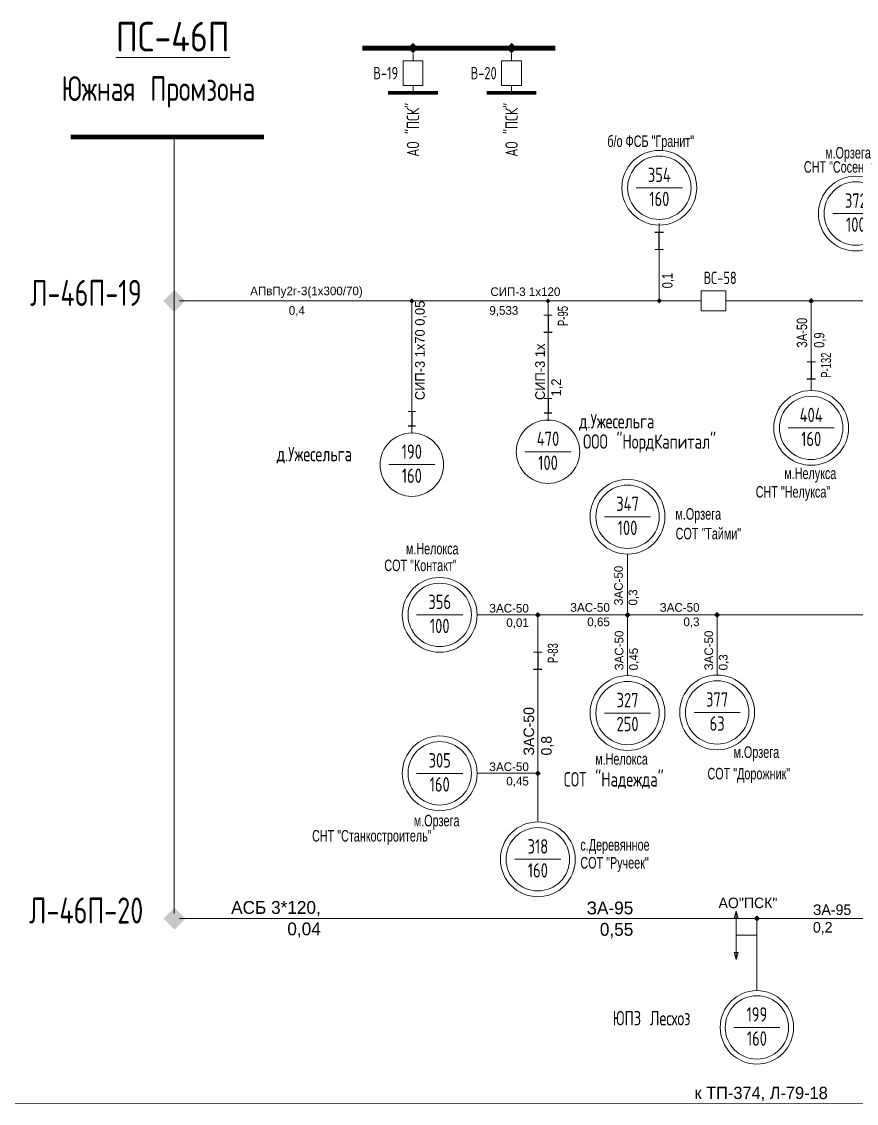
# Model space of a CAD drawing. Header units: millimetres. Extents: x 761 to 2477, y -1102 to -145.
# Drawn here: x 1602.9 to 1688.5, y -761.8 to -650.7 of the extents above; entities that cross this region are included whole.
import ezdxf
from ezdxf.enums import TextEntityAlignment as Align

# ---------------------------------------------------------------- set-up
doc = ezdxf.new("R2010")
doc.units = ezdxf.units.MM
for name, color, linetype, lineweight in [('10_КВ', 250, 'Continuous', 18), ('АТРИБУТЫ', 7, 'Continuous', 13), ('РАЗЪЕД_РУБИЛЬН', 150, 'Continuous', 13), ('ТЕКСТ', 7, 'Continuous', 13)]:
    doc.layers.add(name, color=color, linetype=linetype, lineweight=lineweight)
doc.layers.add('СХ_ОПЕРАТИВНАЯ', color=10, linetype='Continuous')
doc.layers.add('ШУНТ_РАЗЪЕД', color=161, linetype='Continuous')
doc.styles.add('ATTRIB', font='txt.shx', dxfattribs={"width": 0.7, "height": 5})
doc.styles.add('PRINADLEGNOST', font='txt.shx', dxfattribs={"width": 0.7, "height": 7})
doc.styles.add('МП', font='txt.shx', dxfattribs={"width": 0.7, "height": 2.5})
doc.styles.add('ПС', font='txt.shx', dxfattribs={"width": 0.8, "height": 12})
doc.styles.add('ТЕКСТ_МОДЕЛИ', font='txt.shx', dxfattribs={"width": 0.7, "height": 5})

# ---------------------------------------------------------------- blocks, each defined once
blk = doc.blocks.new('НАЗВАНИЕ_ОБЪЕКТА')
at = {"layer": 'АТРИБУТЫ'}
for tag, height, style, width, p in [('НОМЕР-ПС', 12, 'ПС', 0.8, (0, 0)), ('МЕСТОПОЛОЖЕНИЕ', 10, 'МП', 0.7, (0, -22)), ('ПРИНАДЛЕЖНОСТЬ', 7, 'PRINADLEGNOST', 0.7, (0, -37))]:
    blk.add_attdef(tag, text='', height=height, dxfattribs=dict(at, style=style, width=width)).set_placement(p, align=Align.TOP_CENTER)
blk = doc.blocks.new('ВЫКЛЮЧАТЕЛЬ')
at = {"color": 0, "linetype": 'ByBlock'}
for p, q in [((0, 0), (0, -3)), ((0, -13), (0, -16))]:
    blk.add_line(p, q, dxfattribs=at)
blk.add_lwpolyline([(-4, -3), (4, -3), (4, -13), (-4, -13)], close=True, dxfattribs=at)
at = {"layer": 'АТРИБУТЫ', "style": 'ATTRIB', "width": 0.7}
blk.add_attdef('ДИСП_НОМ', text='', height=5, dxfattribs=at).set_placement((-6, -8), align=Align.MIDDLE_RIGHT)
at = {"layer": 'АТРИБУТЫ', "style": 'ATTRIB', "width": 0.7, "flags": 1}
blk.add_attdef('КОД', text='', height=5, dxfattribs=at).set_placement((-6, -14), align=Align.MIDDLE_RIGHT)
blk = doc.blocks.new('ПРИСОЕД_ШИНЕ')
at = {"color": 0}
blk.add_solid([(0, 2.12), (2.12, 0), (-2.12, 0), (0, -2.12)], dxfattribs=at)
at = {"layer": 'АТРИБУТЫ', "style": 'ATTRIB', "width": 0.7}
blk.add_attdef('ДИСП_НОМ', text='', height=5, dxfattribs=at).set_placement((0, 3.12), align=Align.CENTER)
blk = doc.blocks.new('ОТВЕТВЛЕНИЕ')
at = {"color": 0, "linetype": 'ByBlock'}
blk.add_solid([(0, 1.06), (1.06, 0), (-1.06, 0), (0, -1.06)], dxfattribs=at)
blk = doc.blocks.new('ТРАНСФ_ПОДСТ')
at = {"color": 7}
blk.add_line((-8, -11), (8, -11), dxfattribs=at)
at = {"color": 0}
blk.add_circle((0, -11), 11, dxfattribs=at)
at = {"layer": 'АТРИБУТЫ', "style": 'ATTRIB', "width": 0.7, "flags": 4}
for tag, p in [('OBOZN', (0, -9)), ('MOCHNOCT', (0, -17.33))]:
    blk.add_attdef(tag, text='', height=5, dxfattribs=at).set_placement(p, align=Align.CENTER)
at = {"layer": 'АТРИБУТЫ', "style": 'ТЕКСТ_МОДЕЛИ', "width": 0.7}
blk.add_attdef('MESTO_1', text='', height=5, dxfattribs=at).set_placement((14, -11), align=Align.BOTTOM_LEFT)
blk.add_attdef('MESTO_2', text='', height=5, dxfattribs=at).set_placement((14, -12), align=Align.TOP_LEFT)
blk = doc.blocks.new('РАЗЪЕДИНИТЕЛЬ')
at = {"color": 0, "linetype": 'ByBlock'}
for p, q in [((0, 0), (0, -3)), ((0, -9), (0, -12))]:
    blk.add_line(p, q, dxfattribs=at)
at = {"layer": 'РАЗЪЕД_РУБИЛЬН', "color": 0, "linetype": 'ByBlock'}
blk.add_line((-1.5, -3), (1.5, -3), dxfattribs=at)
at = {"layer": 'СХ_ОПЕРАТИВНАЯ', "color": 0, "linetype": 'ByBlock'}
blk.add_line((-1.5, -9), (1.5, -9), dxfattribs=at)
at = {"layer": 'ШУНТ_РАЗЪЕД', "color": 0}
blk.add_line((0, -3), (0, -9), dxfattribs=at)
at = {"layer": 'РАЗЪЕД_РУБИЛЬН', "color": 7, "style": 'ATTRIB', "width": 0.7}
blk.add_attdef('ДИСП_НОМ', text='', height=5, dxfattribs=at).set_placement((-4.75, -6), align=Align.MIDDLE_RIGHT)
at = {"layer": 'РАЗЪЕД_РУБИЛЬН', "color": 7, "style": 'ATTRIB', "width": 0.7, "flags": 1}
blk.add_attdef('КОД', text='', height=5, dxfattribs=at).set_placement((-4.75, -12), align=Align.MIDDLE_RIGHT)

msp = doc.modelspace()

# ---------------------------------------------------------------- hatches: boundary and pattern name
at = {"layer": '10_КВ'}
h = msp.add_hatch(color=256, dxfattribs=at)
h.paths.add_polyline_path([(1676.19, -742.06), (1676.19, -742.77), (1676.41, -742.77)])
h.paths.add_polyline_path([(1676.19, -742.06), (1675.98, -742.77), (1676.19, -742.77)])
h.paths.add_polyline_path([(1676.41, -746.32), (1676.19, -746.32), (1676.19, -747.03)])
h.paths.add_polyline_path([(1676.19, -746.32), (1675.98, -746.32), (1676.19, -747.03)])

# ---------------------------------------------------------------- linework, layer by layer
at = {"layer": '10_КВ', "color": 7, "lineweight": 100}
for p, q in [((1643.04, -658.06), (1640.5, -658.06)), ((1643.04, -658.06), (1645.58, -658.06)), ((1653.15, -658.06), (1650.61, -658.06)), ((1653.15, -658.06), (1655.69, -658.06))]:
    msp.add_line(p, q, dxfattribs=at)
at = {"layer": '10_КВ', "color": 7, "ltscale": 100}
for p, q in [((1618.55, -742.29), (1618.55, -662.59)), ((1668.31, -679.41), (1668.31, -671.65)), ((1672.61, -679.41), (1619.09, -679.42))]:
    msp.add_line(p, q, dxfattribs=at)
at = {"layer": '10_КВ', "color": 7}
for p, q in [((1700.32, -679.42), (1675.91, -679.41)), ((1642.92, -679.69), (1642.92, -693.04)), ((1656.89, -679.69), (1656.89, -688.67)), ((1683.89, -688.61), (1683.89, -679.74)), ((1665.05, -711.33), (1665.05, -705.42)), ((1655.54, -711.65), (1649.62, -711.65)), ((1655.86, -711.65), (1655.86, -714.6)), ((1664.73, -711.65), (1655.86, -711.65)), ((1673.93, -711.65), (1665.06, -711.65)), ((1711.02, -711.65), (1674.25, -711.65)), ((1665.05, -711.96), (1665.05, -717.87)), ((1674.24, -711.96), (1674.24, -717.87)), ((1655.86, -718.15), (1655.86, -730.6)), ((1655.54, -727.91), (1649.62, -727.91)), ((1655.85, -728.23), (1655.85, -732.89))]:
    msp.add_line(p, q, dxfattribs=at)
at = {"layer": '10_КВ'}
for p, q in [((1619.09, -742.83), (1706.38, -742.8)), ((1676.19, -742.06), (1675.98, -742.77)), ((1675.98, -742.77), (1676.41, -742.77)), ((1676.19, -747.03), (1676.19, -742.06)), ((1676.19, -742.06), (1676.41, -742.77)), ((1676.19, -744.54), (1678.32, -744.54)), ((1676.19, -747.03), (1675.98, -746.32)), ((1675.98, -746.32), (1676.41, -746.32)), ((1676.19, -747.03), (1676.41, -746.32)), ((1575.96, -761.78), (1699.15, -761.79))]:
    msp.add_line(p, q, dxfattribs=at)
at = {"layer": '10_КВ', "color": 250}
msp.add_line((1678.32, -743.12), (1678.32, -750.23), dxfattribs=at)
at = {"layer": '10_КВ', "color": 7, "const_width": 0.508}
for points in [[(1657.63, -653.46), (1637.83, -653.46)], [(1627.74, -662.59), (1607.93, -662.59)]]:
    msp.add_lwpolyline(points, dxfattribs=at)
at = {"layer": '10_КВ', "color": 7}
for centre in [(1668.31, -667.8), (1688.47, -670.45), (1683.89, -692.45), (1665.05, -701.57), (1645.78, -711.65), (1665.05, -721.72), (1674.24, -721.66), (1645.78, -727.91), (1655.85, -736.74)]:
    msp.add_circle(centre, 3.84, dxfattribs=at)
at = {"layer": '10_КВ'}
msp.add_circle((1678.32, -753.99), 3.77, dxfattribs=at)

# ---------------------------------------------------------------- block references
at = {"layer": '10_КВ', "color": 7}
ref = msp.add_blockref('НАЗВАНИЕ_ОБЪЕКТА', (1622.18, -650.77), dxfattribs=dict(at, xscale=-0.2538548152301802, yscale=0.2538548152302751, zscale=0.2538548152302759))
ref.add_attrib('НОМЕР-ПС', '%%UПС-46П', dxfattribs={"layer": 'АТРИБУТЫ', "height": 3.046, "style": 'ПС', "width": 0.8}).set_placement((1618.4, -650.77), align=Align.TOP_CENTER)
ref.add_attrib('МЕСТОПОЛОЖЕНИЕ', 'Южная Промзона', dxfattribs={"layer": 'АТРИБУТЫ', "height": 2.5385, "style": 'МП', "width": 0.7}).set_placement((1616.92, -656.35), align=Align.TOP_CENTER)
for name, p, xscale, yscale, zscale in [('ПРИСОЕД_ШИНЕ', (1643.04, -653.46), -0.2538548152301802, 0.2538548152302751, 0.2538548152302759), ('ПРИСОЕД_ШИНЕ', (1653.15, -653.46), -0.2538548152301802, 0.2538548152302751, 0.2538548152302759), ('ОТВЕТВЛЕНИЕ', (1642.92, -679.42), -0.2538548152301802, 0.2538548152301802, 0.2538548152301802), ('ОТВЕТВЛЕНИЕ', (1656.89, -679.42), -0.2538548152301802, 0.2538548152301802, 0.2538548152301802), ('ОТВЕТВЛЕНИЕ', (1668.31, -679.41), -0.2538548152301802, 0.2538548152301802, 0.2538548152301802), ('ОТВЕТВЛЕНИЕ', (1683.89, -679.42), -0.295705961708383, 0.295705961708383, 0.295705961708383), ('РАЗЪЕДИНИТЕЛЬ', (1656.89, -688.67), -0.2538548152302814, 0.2538548152302814, 0.2538548152302814), ('РАЗЪЕДИНИТЕЛЬ', (1642.92, -689.99), -0.2538548152302814, 0.2538548152302814, 0.2538548152302814), ('ОТВЕТВЛЕНИЕ', (1655.85, -711.65), -0.295705961708383, 0.295705961708383, 0.295705961708383), ('ОТВЕТВЛЕНИЕ', (1655.85, -711.65), -0.295705961708383, 0.295705961708383, 0.295705961708383), ('ОТВЕТВЛЕНИЕ', (1665.05, -711.65), -0.295705961708383, 0.295705961708383, 0.295705961708383), ('ОТВЕТВЛЕНИЕ', (1674.24, -711.65), -0.295705961708383, 0.295705961708383, 0.295705961708383), ('ОТВЕТВЛЕНИЕ', (1655.85, -727.91), -0.295705961708383, 0.295705961708383, 0.295705961708383)]:
    msp.add_blockref(name, p, dxfattribs=dict(at, xscale=xscale, yscale=yscale, zscale=zscale))
at = {"layer": '10_КВ', "color": 7, "xscale": 0.2538548152301802, "yscale": 0.2538548152301802, "zscale": 0.2538548152301802}
for p, values in [((1643.04, -654), {'ДИСП_НОМ': 'В-19'}), ((1653.15, -654), {'ДИСП_НОМ': 'В-20'})]:
    msp.add_blockref('ВЫКЛЮЧАТЕЛЬ', p, dxfattribs=at).add_auto_attribs(values)
at = {"layer": '10_КВ', "color": 7}
ref = msp.add_blockref('ТРАНСФ_ПОДСТ', (1668.31, -664.55), dxfattribs=dict(at, xscale=0.295705961708383, yscale=0.295705961708383, zscale=0.295705961708383))
ref.add_attrib('MESTO_2', 'б/о ФСБ "Гранит"', dxfattribs={"layer": 'АТРИБУТЫ', "height": 1.1828, "width": 0.7}).set_placement((1662.98, -662.43), align=Align.TOP_LEFT)
ref.add_attrib('OBOZN', '354', dxfattribs={"layer": 'АТРИБУТЫ', "height": 1.479, "style": 'ATTRIB', "width": 0.7, "flags": 4}).set_placement((1668.31, -667.21), align=Align.CENTER)
ref.add_attrib('MOCHNOCT', '160', dxfattribs={"layer": 'АТРИБУТЫ', "height": 1.479, "style": 'ATTRIB', "width": 0.7, "flags": 4}).set_placement((1668.31, -669.68), align=Align.CENTER)
ref = msp.add_blockref('ТРАНСФ_ПОДСТ', (1688.47, -667.19), dxfattribs=dict(at, xscale=0.295705961708383, yscale=0.295705961708383, zscale=0.295705961708383))
ref.add_attrib('MESTO_1', 'м.Орзега', dxfattribs={"layer": 'АТРИБУТЫ', "height": 1.183, "width": 0.7}).set_placement((1685.32, -665.15), align=Align.BOTTOM_LEFT)
ref.add_attrib('MESTO_2', 'СНТ "Сосенка"', dxfattribs={"layer": 'АТРИБУТЫ', "height": 1.1828, "width": 0.7}).set_placement((1683.14, -665.07), align=Align.TOP_LEFT)
ref.add_attrib('OBOZN', '372', dxfattribs={"layer": 'АТРИБУТЫ', "height": 1.479, "style": 'ATTRIB', "width": 0.7, "flags": 4}).set_placement((1688.47, -669.86), align=Align.CENTER)
ref.add_attrib('MOCHNOCT', '100', dxfattribs={"layer": 'АТРИБУТЫ', "height": 1.479, "style": 'ATTRIB', "width": 0.7, "flags": 4}).set_placement((1688.47, -672.32), align=Align.CENTER)
at = {"layer": '10_КВ', "color": 7, "xscale": -0.295705961708383, "yscale": 0.295705961708383, "zscale": 0.295705961708383, "rotation": 180}
msp.add_blockref('РАЗЪЕДИНИТЕЛЬ', (1668.31, -675.03), dxfattribs=at)
at = {"layer": '10_КВ', "linetype": 'Continuous'}
ref = msp.add_blockref('ПРИСОЕД_ШИНЕ', (1618.55, -679.42), dxfattribs=dict(at, xscale=0.535265280000167, yscale=0.535265280000167, zscale=0.535265280000167))
ref.add_attrib('ДИСП_НОМ', 'Л-46П-19', dxfattribs={"layer": 'АТРИБУТЫ', "height": 2.676, "style": 'ATTRIB', "width": 0.7}).set_placement((1609.49, -679.93), align=Align.CENTER)
at = {"layer": '10_КВ', "color": 7}
ref = msp.add_blockref('ВЫКЛЮЧАТЕЛЬ', (1671.85, -679.41), dxfattribs=dict(at, xscale=0.2538548152302751, yscale=0.2538548152302751, zscale=0.2538548152302751, rotation=90.00000000000001))
ref.add_attrib('ДИСП_НОМ', 'ВС-58', dxfattribs={"layer": 'АТРИБУТЫ', "height": 1.269, "style": 'ATTRIB', "width": 0.7}).set_placement((1676.25, -677.05), align=Align.MIDDLE_RIGHT)
ref = msp.add_blockref('ТРАНСФ_ПОДСТ', (1683.89, -689.2), dxfattribs=dict(at, xscale=-0.295705961708383, yscale=0.295705961708383, zscale=0.295705961708383))
ref.add_attrib('MESTO_1', 'м.Нелукса', dxfattribs={"layer": 'АТРИБУТЫ', "height": 1.183, "width": 0.7}).set_placement((1681.13, -698.06), align=Align.BOTTOM_LEFT)
ref.add_attrib('MESTO_2', 'СНТ "Нелукса"', dxfattribs={"layer": 'АТРИБУТЫ', "height": 1.1828, "width": 0.7}).set_placement((1678.2, -698.42), align=Align.TOP_LEFT)
ref.add_attrib('OBOZN', '404', dxfattribs={"layer": 'АТРИБУТЫ', "height": 1.479, "style": 'ATTRIB', "width": 0.7, "flags": 4}).set_placement((1683.89, -691.86), align=Align.CENTER)
ref.add_attrib('MOCHNOCT', '160', dxfattribs={"layer": 'АТРИБУТЫ', "height": 1.479, "style": 'ATTRIB', "width": 0.7, "flags": 4}).set_placement((1683.89, -694.32), align=Align.CENTER)
ref = msp.add_blockref('ТРАНСФ_ПОДСТ', (1656.89, -691.64), dxfattribs=dict(at, xscale=-0.2958053896371914, yscale=0.2958053896371914, zscale=0.2958053896371914))
ref.add_attrib('MESTO_1', 'д.Ужесельга', dxfattribs={"layer": 'АТРИБУТЫ', "height": 1.479, "style": 'ТЕКСТ_МОДЕЛИ', "width": 0.7}).set_placement((1660.08, -692.95), align=Align.BOTTOM_LEFT)
ref.add_attrib('MESTO_2', 'ООО "НордКапитал"', dxfattribs={"layer": 'АТРИБУТЫ', "height": 1.479, "style": 'ТЕКСТ_МОДЕЛИ', "width": 0.7}).set_placement((1660.49, -693.11), align=Align.TOP_LEFT)
ref.add_attrib('OBOZN', '470', dxfattribs={"layer": 'АТРИБУТЫ', "height": 1.479, "style": 'ATTRIB', "width": 0.7, "flags": 4}).set_placement((1656.89, -694.3), align=Align.CENTER)
ref.add_attrib('MOCHNOCT', '100', dxfattribs={"layer": 'АТРИБУТЫ', "height": 1.479, "style": 'ATTRIB', "width": 0.7, "flags": 4}).set_placement((1656.89, -696.77), align=Align.CENTER)
ref = msp.add_blockref('ТРАНСФ_ПОДСТ', (1642.92, -692.97), dxfattribs=dict(at, xscale=-0.2958053896371914, yscale=0.2958053896371914, zscale=0.2958053896371914))
ref.add_attrib('MESTO_1', 'д.Ужесельга', dxfattribs={"layer": 'АТРИБУТЫ', "height": 1.479, "style": 'ТЕКСТ_МОДЕЛИ', "width": 0.7}).set_placement((1629.06, -696.32), align=Align.BOTTOM_LEFT)
ref.add_attrib('OBOZN', '190', dxfattribs={"layer": 'АТРИБУТЫ', "height": 1.479, "style": 'ATTRIB', "width": 0.7, "flags": 4}).set_placement((1642.92, -695.63), align=Align.CENTER)
ref.add_attrib('MOCHNOCT', '160', dxfattribs={"layer": 'АТРИБУТЫ', "height": 1.479, "style": 'ATTRIB', "width": 0.7, "flags": 4}).set_placement((1642.92, -698.1), align=Align.CENTER)
ref = msp.add_blockref('ТРАНСФ_ПОДСТ', (1665.05, -698.32), dxfattribs=dict(at, xscale=-0.295705961708383, yscale=0.295705961708383, zscale=0.295705961708383))
ref.add_attrib('MESTO_1', 'м.Орзега', dxfattribs={"layer": 'АТРИБУТЫ', "height": 1.183, "width": 0.7}).set_placement((1669.96, -702.23), align=Align.BOTTOM_LEFT)
ref.add_attrib('MESTO_2', 'СОТ "Тайми"', dxfattribs={"layer": 'АТРИБУТЫ', "height": 1.1828, "width": 0.7}).set_placement((1669.98, -702.71), align=Align.TOP_LEFT)
ref.add_attrib('OBOZN', '347', dxfattribs={"layer": 'АТРИБУТЫ', "height": 1.479, "style": 'ATTRIB', "width": 0.7, "flags": 4}).set_placement((1665.05, -700.98), align=Align.CENTER)
ref.add_attrib('MOCHNOCT', '100', dxfattribs={"layer": 'АТРИБУТЫ', "height": 1.479, "style": 'ATTRIB', "width": 0.7, "flags": 4}).set_placement((1665.05, -703.45), align=Align.CENTER)
ref = msp.add_blockref('ТРАНСФ_ПОДСТ', (1645.78, -708.39), dxfattribs=dict(at, xscale=-0.295705961708383, yscale=0.295705961708383, zscale=0.295705961708383))
ref.add_attrib('MESTO_1', 'м.Нелокса', dxfattribs={"layer": 'АТРИБУТЫ', "height": 1.183, "width": 0.7}).set_placement((1642.31, -705.79), align=Align.BOTTOM_LEFT)
ref.add_attrib('MESTO_2', 'СОТ "Контакт"', dxfattribs={"layer": 'АТРИБУТЫ', "height": 1.1828, "width": 0.7}).set_placement((1640.1, -705.97), align=Align.TOP_LEFT)
ref.add_attrib('OBOZN', '356', dxfattribs={"layer": 'АТРИБУТЫ', "height": 1.479, "style": 'ATTRIB', "width": 0.7, "flags": 4}).set_placement((1645.78, -711.05), align=Align.CENTER)
ref.add_attrib('MOCHNOCT', '100', dxfattribs={"layer": 'АТРИБУТЫ', "height": 1.479, "style": 'ATTRIB', "width": 0.7, "flags": 4}).set_placement((1645.78, -713.52), align=Align.CENTER)
ref = msp.add_blockref('ТРАНСФ_ПОДСТ', (1665.05, -718.47), dxfattribs=dict(at, xscale=-0.295705961708383, yscale=0.295705961708383, zscale=0.295705961708383))
ref.add_attrib('MESTO_1', 'м.Нелокса', dxfattribs={"layer": 'АТРИБУТЫ', "height": 1.183, "width": 0.7}).set_placement((1661.73, -727.38), align=Align.BOTTOM_LEFT)
ref.add_attrib('MESTO_2', 'СОТ "Надежда"', dxfattribs={"layer": 'АТРИБУТЫ', "height": 1.4785, "style": 'ТЕКСТ_МОДЕЛИ', "width": 0.7}).set_placement((1658.51, -727.79), align=Align.TOP_LEFT)
ref.add_attrib('OBOZN', '327', dxfattribs={"layer": 'АТРИБУТЫ', "height": 1.479, "style": 'ATTRIB', "width": 0.7, "flags": 4}).set_placement((1665.05, -721.13), align=Align.CENTER)
ref.add_attrib('MOCHNOCT', '250', dxfattribs={"layer": 'АТРИБУТЫ', "height": 1.479, "style": 'ATTRIB', "width": 0.7, "flags": 4}).set_placement((1665.05, -723.59), align=Align.CENTER)
ref = msp.add_blockref('ТРАНСФ_ПОДСТ', (1674.24, -718.41), dxfattribs=dict(at, xscale=-0.295705961708383, yscale=0.295705961708383, zscale=0.295705961708383))
ref.add_attrib('MESTO_1', 'м.Орзега', dxfattribs={"layer": 'АТРИБУТЫ', "height": 1.183, "width": 0.7}).set_placement((1675.92, -726.68), align=Align.BOTTOM_LEFT)
ref.add_attrib('MESTO_2', 'СОТ "Дорожник"', dxfattribs={"layer": 'АТРИБУТЫ', "height": 1.1828, "width": 0.7}).set_placement((1673.25, -727.35), align=Align.TOP_LEFT)
ref.add_attrib('OBOZN', '377', dxfattribs={"layer": 'АТРИБУТЫ', "height": 1.479, "style": 'ATTRIB', "width": 0.7, "flags": 4}).set_placement((1674.24, -721.07), align=Align.CENTER)
ref.add_attrib('MOCHNOCT', '63', dxfattribs={"layer": 'АТРИБУТЫ', "height": 1.479, "style": 'ATTRIB', "width": 0.7, "flags": 4}).set_placement((1674.24, -723.54), align=Align.CENTER)
ref = msp.add_blockref('ТРАНСФ_ПОДСТ', (1645.78, -724.66), dxfattribs=dict(at, xscale=-0.295705961708383, yscale=0.295705961708383, zscale=0.295705961708383))
ref.add_attrib('MESTO_1', 'м.Орзега', dxfattribs={"layer": 'АТРИБУТЫ', "height": 1.183, "width": 0.7}).set_placement((1643.12, -733.71), align=Align.BOTTOM_LEFT)
ref.add_attrib('MESTO_2', 'СНТ "Станкостроитель"', dxfattribs={"layer": 'АТРИБУТЫ', "height": 1.1828, "width": 0.7}).set_placement((1632.69, -733.73), align=Align.TOP_LEFT)
ref.add_attrib('OBOZN', '305', dxfattribs={"layer": 'АТРИБУТЫ', "height": 1.479, "style": 'ATTRIB', "width": 0.7, "flags": 4}).set_placement((1645.78, -727.32), align=Align.CENTER)
ref.add_attrib('MOCHNOCT', '160', dxfattribs={"layer": 'АТРИБУТЫ', "height": 1.479, "style": 'ATTRIB', "width": 0.7, "flags": 4}).set_placement((1645.78, -729.79), align=Align.CENTER)
ref = msp.add_blockref('ТРАНСФ_ПОДСТ', (1655.85, -733.48), dxfattribs=dict(at, xscale=-0.295705961708383, yscale=0.295705961708383, zscale=0.295705961708383))
ref.add_attrib('MESTO_1', 'с.Деревянное', dxfattribs={"layer": 'АТРИБУТЫ', "height": 1.1828, "width": 0.7}).set_placement((1660.21, -736.2), align=Align.BOTTOM_LEFT)
ref.add_attrib('MESTO_2', 'СОТ "Ручеек"', dxfattribs={"layer": 'АТРИБУТЫ', "height": 1.1828, "width": 0.7}).set_placement((1660.21, -736.5), align=Align.TOP_LEFT)
ref.add_attrib('OBOZN', '318', dxfattribs={"layer": 'АТРИБУТЫ', "height": 1.479, "style": 'ATTRIB', "width": 0.7, "flags": 4}).set_placement((1655.85, -736.15), align=Align.CENTER)
ref.add_attrib('MOCHNOCT', '160', dxfattribs={"layer": 'АТРИБУТЫ', "height": 1.479, "style": 'ATTRIB', "width": 0.7, "flags": 4}).set_placement((1655.85, -738.61), align=Align.CENTER)
at = {"layer": '10_КВ', "linetype": 'Continuous'}
ref = msp.add_blockref('ПРИСОЕД_ШИНЕ', (1618.57, -742.83), dxfattribs=dict(at, xscale=0.535265280000167, yscale=0.535265280000167, zscale=0.535265280000167))
ref.add_attrib('ДИСП_НОМ', 'Л-46П-20', dxfattribs={"layer": 'АТРИБУТЫ', "height": 2.676, "style": 'ATTRIB', "width": 0.7}).set_placement((1609.51, -743.33), align=Align.CENTER)
at = {"layer": '10_КВ', "color": 250, "xscale": 0.2957968169324381, "yscale": 0.2957968169324381, "zscale": 0.2957968169324381}
msp.add_blockref('ОТВЕТВЛЕНИЕ', (1678.32, -742.81), dxfattribs=at)
at = {"layer": '10_КВ', "color": 250}
ref = msp.add_blockref('ТРАНСФ_ПОДСТ', (1678.32, -750.74), dxfattribs=dict(at, xscale=0.2957968169324381, yscale=0.2957968169324381, zscale=0.2957968169324381))
ref.add_attrib('MESTO_1', 'ЮПЗ Лесхоз', dxfattribs={"layer": 'АТРИБУТЫ', "height": 1.479, "style": 'ТЕКСТ_МОДЕЛИ', "width": 0.7}).set_placement((1663.52, -754.23), align=Align.BOTTOM_LEFT)
ref.add_attrib('OBOZN', '199', dxfattribs={"layer": 'АТРИБУТЫ', "height": 1.479, "style": 'ATTRIB', "width": 0.7, "flags": 4}).set_placement((1678.32, -753.4), align=Align.CENTER)
ref.add_attrib('MOCHNOCT', '160', dxfattribs={"layer": 'АТРИБУТЫ', "height": 1.479, "style": 'ATTRIB', "width": 0.7, "flags": 4}).set_placement((1678.32, -755.87), align=Align.CENTER)
at = {"layer": 'РАЗЪЕД_РУБИЛЬН'}
ref = msp.add_blockref('РАЗЪЕДИНИТЕЛЬ', (1656.89, -679.99), dxfattribs=dict(at, xscale=-0.295705961708383, yscale=0.295705961708383, zscale=0.295705961708383))
ref.add_attrib('ДИСП_НОМ', 'Р-95', dxfattribs={"color": 7, "height": 1.037, "rotation": 90, "width": 0.7}).set_placement((1658.41, -679.94), align=Align.MIDDLE_RIGHT)
ref = msp.add_blockref('РАЗЪЕДИНИТЕЛЬ', (1683.89, -684.77), dxfattribs=dict(at, xscale=-0.295705961708383, yscale=0.295705961708383, zscale=0.295705961708383))
ref.add_attrib('ДИСП_НОМ', 'Р-132', dxfattribs={"color": 7, "height": 1.037, "rotation": 90, "width": 0.7}).set_placement((1685.41, -684.72), align=Align.MIDDLE_RIGHT)
ref = msp.add_blockref('РАЗЪЕДИНИТЕЛЬ', (1655.86, -714.6), dxfattribs=dict(at, xscale=-0.295705961708383, yscale=0.295705961708383, zscale=0.295705961708383))
ref.add_attrib('ДИСП_НОМ', 'Р-83', dxfattribs={"color": 7, "height": 1.037, "rotation": 90, "width": 0.7}).set_placement((1657.38, -714.55), align=Align.MIDDLE_RIGHT)

# ---------------------------------------------------------------- texts
at = {"char_height": 1.082, "width": 11.7688, "attachment_point": 1}
for s, insert in [('АО"ПСК"', (1674.38, -740.67)), ('ЗА-95\\P0,2', (1684.07, -741.37))]:
    msp.add_mtext(s, dxfattribs=dict(at, insert=insert))
at = {"layer": 'ТЕКСТ', "color": 7, "style": 'ТЕКСТ_МОДЕЛИ', "width": 0.7}
for p in [(1643.04, -659.08), (1653.15, -659.08)]:
    msp.add_text('АО "ПСК"', height=1.269, rotation=90, dxfattribs=at).set_placement(p, align=Align.MIDDLE_RIGHT)
at = {"layer": 'ТЕКСТ', "color": 7, "attachment_point": 7, "rotation": 90}
for s, insert, char_height, width in [('{\\W0.8;\\P0,1}', (1669.86, -678.12), 1.061, 8.6226), ('СИП-3 1х70 0,05', (1644.43, -689.6), 0.9889, 11.0175), ('{\\W0.8;ЗА-50\\P0,9}', (1685.44, -684.23), 1.0612, 8.6226), ('СИП-3 1х\\P 1,2', (1658.4, -689.59), 0.989, 11.0175), ('ЗАС-50\\P0,3', (1666.21, -710.68), 0.887, 8.6226), ('ЗАС-50\\P0,45', (1666.27, -717.34), 0.887, 8.6226), ('ЗАС-50\\P0,3', (1675.47, -717.34), 0.887, 8.6226), ('ЗАС-50\\P0,8', (1657.47, -726.08), 1.082, 8.6226)]:
    msp.add_mtext(s, dxfattribs=dict(at, insert=insert, char_height=char_height, width=width))
at = {"layer": 'ТЕКСТ', "color": 7, "attachment_point": 3}
for s, width, heights, insert, char_height in [('АПвПу2г-3(1х300/70) ', 2.3, [0], (1637.88, -677.95), 0.8871), ('СИП-3 1х120', 11.8638, [0.787], (1658.16, -678.03), 0.8871), ('0,4', 15.4035, [0], (1631.95, -679.95), 0.887), ('9,533', 5.0334, [0], (1653.84, -679.95), 0.887)]:
    msp.add_mtext_dynamic_manual_height_columns(s, width=width, gutter_width=19.47, heights=heights, dxfattribs=dict(at, insert=insert, char_height=char_height))
for s, insert, char_height, width in [('ЗАС-50\\P0,01', (1654.92, -710.52), 0.887, 5.933), ('ЗАС-50\\P0,65', (1663.23, -710.44), 0.887, 5.933), ('ЗАС-50\\P0,3', (1672.43, -710.44), 0.887, 5.933), ('ЗАС-50\\P0,45', (1654.92, -726.79), 0.887, 5.933), ('АСБ 3*120,\\P0,04', (1633.58, -741.02), 1.319, 11.4755), ('ЗА-95\\P0,55', (1665.64, -741.07), 1.319, 11.4755)]:
    msp.add_mtext(s, dxfattribs=dict(at, insert=insert, char_height=char_height, width=width))
at = {"layer": 'ТЕКСТ', "insert": (1685.59, -760.09), "char_height": 1.2551, "width": 27.8005, "attachment_point": 3}
msp.add_mtext('к ТП-374, Л-79-18', dxfattribs=at)

doc.saveas('drawing.dxf')
